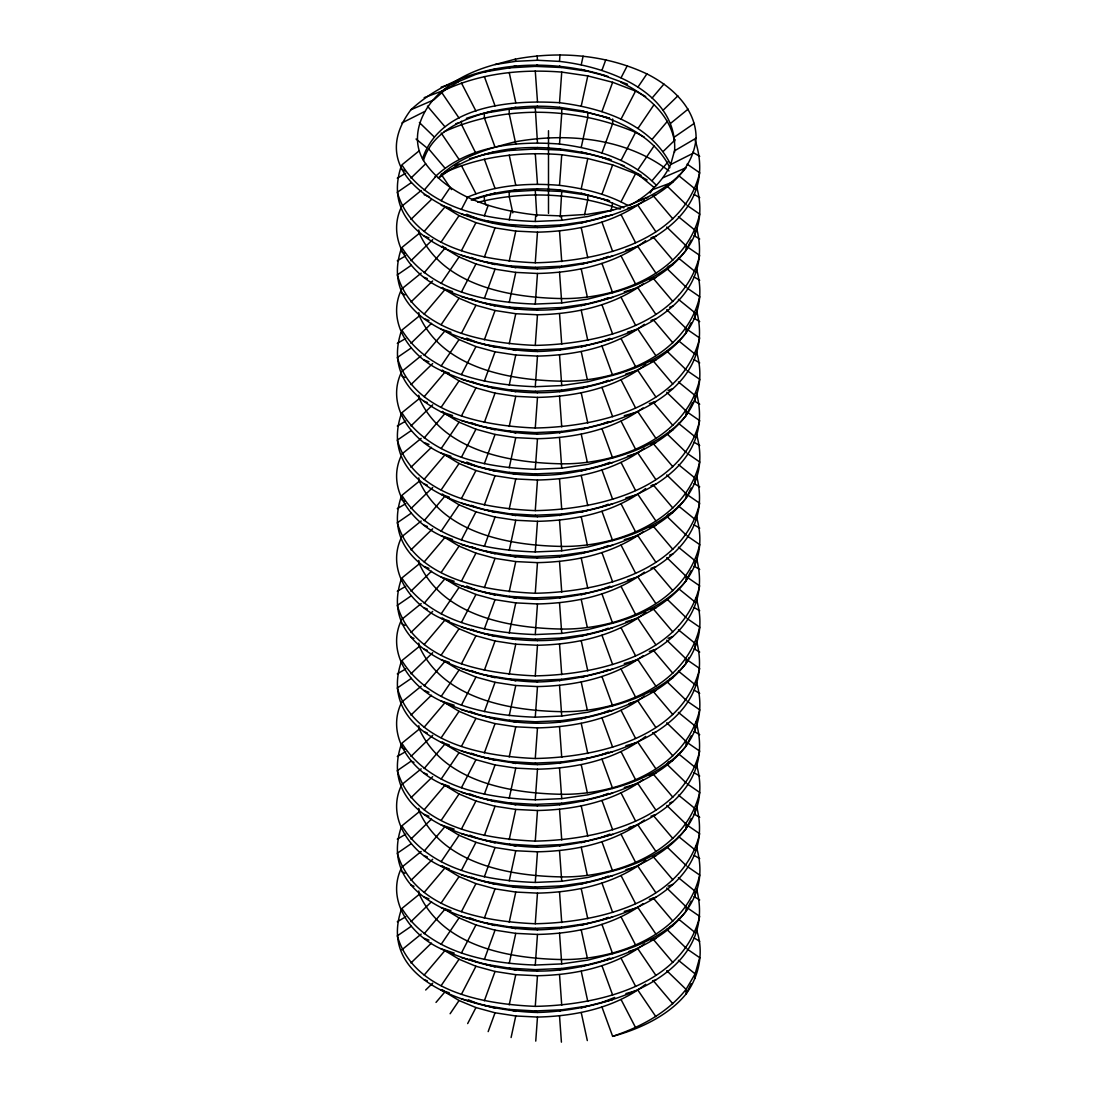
<?xml version="1.0" encoding="UTF-8"?>
<svg xmlns="http://www.w3.org/2000/svg" width="1097" height="1097" viewBox="0 0 1097 1097"><rect width="100%" height="100%" fill="white"/><g stroke="black" fill="none" stroke-linecap="round" stroke-linejoin="round"><path stroke-width="1.5" d="M419.342 150.7L401.886 164.879C429.352 209.198 486.972 219.798 535.267 221.457L535.747 214.902C495.337 210.295 450.894 198.159 425.677 163.782C407.316 138.249 422.359 105.888 444.888 88.83A126.484 73.033 0 0 1 495.049 64.531L515.288 59.169C559.264 50.805 606.161 54.685 646.887 73.91C671.625 86.306 696.156 108.397 696.101 138.167C692.18 180.415 648.204 202.287 612.647 214.724C581.341 224.364 548.569 229.986 515.768 226.503C459.917 222.526 358.596 179.401 410.936 109.741C462.811 62.008 542.946 55.563 608.067 76.475M411.293 182.65L397.292 192.29C413.843 248.608 484.778 260.633 535.267 262.773L537.475 232.153C574.883 231.357 614.018 223.322 644.378 200.353M418.78 229.986L419.342 233.318L401.886 247.497C429.352 291.816 486.972 302.415 535.267 304.075L537.475 273.468C575.404 272.659 615.17 264.404 645.667 240.668M411.293 265.282L397.292 274.908C413.843 331.239 484.778 343.251 535.267 345.39L537.475 314.77C574.389 314.016 612.853 306.145 643.089 283.958M418.78 312.604L419.342 315.936L401.886 330.115C429.352 374.434 486.972 385.033 535.267 386.706L537.475 356.086C574.883 355.291 614.018 347.255 644.378 324.287M674.504 152.36C678.933 92.463 607.957 66.794 559.525 61.405L559.991 54.85M411.293 347.9L397.292 357.526C413.843 413.857 484.778 425.869 535.267 428.008L537.475 397.402C575.404 396.593 615.17 388.338 645.667 364.602M629.5 205.386C646.942 196.377 662.218 182.445 670.678 164.536C650.219 123.714 601.965 107.876 559.525 102.72L561.733 72.1C521.377 68.905 479.512 73.225 442.735 91.037M418.78 395.222L419.342 398.568L401.886 412.733C429.352 457.051 486.972 467.665 535.267 469.324L537.475 438.704C574.389 437.95 612.853 430.065 643.089 407.892M656.527 185.503C631.543 159.188 594.588 148.383 559.525 144.036L561.733 113.416L561.733 108.822L559.525 107.314C528.041 104.023 496.283 108.342 466.348 118.366M411.293 430.518L397.292 440.158C413.843 496.475 484.778 508.501 535.267 510.626L537.475 480.02C574.883 479.224 614.018 471.189 644.378 448.22M628.087 205.605C607.121 193.812 583.22 188.341 559.525 185.338L561.733 154.732C520.801 151.427 478.374 156.076 441.172 174.327L451.525 189.603M418.78 477.853L419.342 481.185L401.886 495.364C429.352 539.683 486.972 550.283 535.267 551.942L537.475 521.322C575.404 520.513 615.17 512.272 645.667 488.535M560.224 216.891L561.733 191.454L559.525 189.932C530.317 187.121 500.63 189.987 472.725 199.188M411.293 513.135L397.292 522.775C413.843 579.093 484.778 591.118 535.267 593.258L537.475 562.638C574.389 561.87 612.853 553.999 643.089 531.826M418.78 560.471L419.342 563.803L401.886 577.982C429.352 622.301 486.972 632.9 535.267 634.56L537.475 603.953C574.883 603.158 614.018 595.123 644.378 572.14M411.293 595.767L397.292 605.393C413.843 661.724 484.778 673.736 535.267 675.875L537.475 645.255C575.404 644.446 615.17 636.191 645.667 612.469M418.78 643.089L419.342 646.421L401.886 660.6C429.352 704.918 486.972 715.518 535.267 717.191L537.475 686.571C574.389 685.803 612.853 677.932 643.089 655.759M411.293 678.385L397.292 688.011C413.843 744.342 484.778 756.354 535.267 758.493L537.475 727.887C574.883 727.092 614.018 719.056 644.378 696.074M418.78 725.707L419.342 729.052L401.886 743.218C429.352 787.536 486.972 798.15 535.267 799.809L537.475 769.189C575.404 768.38 615.17 760.125 645.667 736.402M411.293 761.003L397.292 770.643C413.843 826.96 484.778 838.986 535.267 841.111L537.475 810.505C574.389 809.737 612.853 801.866 643.089 779.693M418.78 808.338L419.342 811.67L401.886 825.849C429.352 870.168 486.972 880.768 535.267 882.427L537.475 851.807C574.883 851.025 614.018 842.976 644.378 820.008M411.293 843.62L397.292 853.26C413.843 909.578 484.778 921.603 535.267 923.743L537.475 893.123C575.404 892.314 615.17 884.059 645.667 860.336M418.78 890.956L419.342 894.288L401.886 908.467C429.352 952.786 486.972 963.385 535.267 965.045L537.475 934.438C574.389 933.67 612.853 925.799 643.089 903.626M411.293 926.252L397.292 935.878C413.843 992.209 484.778 1004.221 535.267 1006.36L537.475 975.74C574.883 974.945 614.018 966.91 644.378 943.941M535.747 1041.108L537.475 1017.056C575.404 1016.247 615.17 1007.992 645.667 984.256M509.214 219.949L511.092 211.337M509.214 261.264L515.768 231.097L537.475 232.153M509.214 302.58L515.768 272.399L537.475 273.468M509.214 343.882L515.768 313.715L537.475 314.77M509.214 385.198L515.768 355.017L537.475 356.086M581.232 64.764L583.11 56.153M509.214 426.5L515.768 396.332L537.475 397.402M581.232 106.08L587.786 75.912L612.647 82.275L635.561 91.065L645.694 96.55M509.214 467.816L515.768 437.648L537.475 438.704M581.232 147.396L587.786 117.214L587.786 112.621L581.232 110.674L559.525 107.314M509.214 509.131L515.768 478.95L537.475 480.02M581.232 188.698L587.786 158.53L612.647 164.893L635.561 173.683L647.148 179.949M509.214 550.433L515.768 520.266L537.475 521.322M584.55 214.765L587.786 199.832L587.786 195.252L581.232 193.291L559.525 189.932M509.214 591.749L515.768 561.582L537.475 562.638M509.214 633.065L515.768 602.884L537.475 603.953M509.214 674.367L515.768 644.2L537.475 645.255M509.214 715.683L515.768 685.502L537.475 686.571M509.214 756.985L515.768 726.817L537.475 727.887M509.214 798.301L515.768 768.133L537.475 769.189M509.214 839.616L515.768 809.435L537.475 810.505M509.214 880.918L515.768 850.751L537.475 851.807M509.214 922.234L515.768 892.067L537.475 893.123M509.214 963.55L515.768 933.369L537.475 934.438M509.214 1004.852L515.768 974.684L537.475 975.74M511.092 1037.543L515.768 1015.987L537.475 1017.056M535.267 262.773C597.193 261.58 682.608 242.245 699.708 172.778L687.106 164.111M401.379 207.114C385.678 240.133 411.279 274.579 441.172 287.921C477.908 304.993 519.059 313.221 559.525 309.039C621.231 301.853 719.248 265.68 696.485 186.339M535.267 345.39C597.193 344.211 682.608 324.863 699.708 255.395L687.106 246.729M401.379 289.745C385.678 322.765 411.279 357.197 441.172 370.553C477.908 387.625 519.059 395.839 559.525 391.656C621.231 384.471 719.248 348.311 696.485 268.957M535.267 428.008C597.193 426.829 682.608 407.494 699.708 338.027L687.106 329.347M401.379 372.363C385.678 405.383 411.279 439.828 441.172 453.171C477.908 470.243 519.059 478.457 559.525 474.274C621.231 467.089 719.248 430.929 696.485 351.575M535.267 510.626C597.193 509.447 682.608 490.112 699.708 420.645L687.106 411.978M400.871 456.53C386.144 489.248 411.965 522.583 441.172 535.789C477.908 552.861 519.059 561.074 559.525 556.906C621.231 549.72 719.248 513.547 696.485 434.193M535.267 593.258C597.193 592.065 682.608 572.73 699.708 503.262L687.106 494.596M401.379 537.599C385.678 570.618 411.279 605.064 441.172 618.406C477.908 635.478 519.059 643.706 559.525 639.524C621.231 632.338 719.248 596.178 696.485 516.824M535.267 675.875C597.193 674.696 682.608 655.348 699.708 585.88L687.106 577.214M401.379 620.23C385.678 653.25 411.279 687.696 441.172 701.038C477.908 718.11 519.059 726.324 559.525 722.141C621.752 715.079 720.743 677.809 696.033 597.824M535.267 758.493C597.193 757.314 682.608 737.979 699.708 668.512L687.106 659.846M401.379 702.848C385.678 735.868 411.279 770.313 441.172 783.656C477.908 800.728 519.059 808.942 559.525 804.759C621.231 797.574 719.248 761.414 696.485 682.06M535.267 841.111C597.193 839.932 682.608 820.597 699.708 751.13L687.106 742.463M401.379 785.466C385.678 818.485 411.279 852.931 441.172 866.273C477.908 883.346 519.059 891.559 559.525 887.391C621.231 880.205 719.248 844.032 696.485 764.678M535.267 923.743C597.193 922.55 682.608 903.215 699.708 833.747L687.106 825.081M401.379 868.084C385.678 901.103 411.279 935.549 441.172 948.891C477.908 965.963 519.059 974.191 559.525 970.009C621.752 962.947 720.743 925.676 696.033 845.691M535.267 1006.36C597.193 1005.181 682.608 985.833 699.708 916.365L687.106 907.699M601.951 1007.046L612.647 1036.35A151.784 87.637 0 0 0 686.064 993.964C699.475 975.836 704.164 951.318 696.485 929.927M695.114 140.169C724.5 230.274 605.859 267.805 537.475 268.875C482.227 267.737 375.489 241.971 401.379 165.812M696.485 227.641C719.605 315.634 604.378 349.916 537.475 351.493C482.227 350.354 375.489 324.589 401.379 248.429M696.485 310.273C719.605 398.252 604.378 432.533 537.475 434.11C482.68 432.835 377.203 408.002 400.871 332.597M696.485 392.891C719.605 480.884 604.378 515.151 537.475 516.742C482.227 515.59 375.489 489.824 401.379 413.679M696.485 475.508C719.605 563.501 604.378 597.783 537.475 599.36C482.227 598.222 375.489 572.456 401.379 496.297M696.485 558.126C719.605 646.119 604.378 680.401 537.475 681.977C482.227 680.839 375.489 655.074 401.379 578.914M696.485 640.758C719.605 728.737 604.378 763.018 537.475 764.595C482.227 763.457 375.489 737.691 401.379 661.532M696.033 721.757C721.305 810.45 604.831 845.814 537.475 847.227C482.227 846.075 375.489 820.323 401.379 744.164M696.485 805.993C719.605 893.986 604.378 928.268 537.475 929.845C482.227 928.706 375.489 902.941 401.379 826.781M696.485 888.611C719.605 976.604 604.378 1010.886 537.475 1012.462C482.227 1011.324 375.489 985.559 401.379 909.399M422.496 158.777C440.459 105.23 511.764 99.717 559.525 102.72M423.456 160.519C432.643 129.981 466.842 117.242 495.049 110.427M484.353 215.876L488.165 205.413M484.353 257.192L495.049 227.888L515.768 231.097M484.353 298.494L495.049 269.19L515.768 272.399M484.353 339.809L495.049 310.506L515.768 313.715M484.353 381.112L495.049 351.822L515.768 355.017M601.951 70.263L605.777 59.8M484.353 422.427L495.049 393.124L515.768 396.332M601.951 111.579L612.647 82.275M484.353 463.743L495.049 434.439L515.768 437.648M601.951 152.894L612.647 123.591L612.647 118.997M484.353 505.045L495.049 475.741L515.768 478.95M601.951 194.196L612.647 164.893M484.353 546.361L495.049 517.057L515.768 520.266M610.933 210.926L612.647 203.151M484.353 587.677L495.049 558.373L515.768 561.582M484.353 628.979L495.049 599.675L515.768 602.884M484.353 670.294L495.049 640.991L515.768 644.2M484.353 711.61L495.049 682.307L515.768 685.502M484.353 752.912L495.049 723.609L515.768 726.817M484.353 794.228L495.049 764.924L515.768 768.133M484.353 835.53L495.049 806.24L515.768 809.435M484.353 876.846L495.049 847.542L515.768 850.751M484.353 918.162L495.049 888.858L515.768 892.067M484.353 959.464L495.049 930.16L515.768 933.369M484.353 1000.779L495.049 971.476L515.768 974.684M488.165 1031.619L495.049 1012.792L515.768 1015.987M535.267 304.075L561.733 302.937L587.786 299.124L612.647 292.762A151.784 87.637 0 0 0 686.064 250.377L691.179 240.133M535.267 386.706L561.733 385.554L587.786 381.756L612.647 375.38A151.784 87.637 0 0 0 686.064 332.994L691.179 322.751M535.267 469.324L561.733 468.172L587.786 464.374L612.647 457.998A151.784 87.637 0 0 0 686.064 415.612L692.632 402.448M535.267 551.942L561.733 550.79L587.786 546.992L612.647 540.629A151.784 87.637 0 0 0 686.064 498.23L691.179 488M535.267 634.56L561.733 633.422L587.786 629.623L612.647 623.247A151.784 87.637 0 0 0 686.064 580.862L691.179 570.618M535.267 717.191L561.733 716.039L587.786 712.241L612.647 705.865A151.784 87.637 0 0 0 686.064 663.479L688.985 657.624M535.267 799.809L561.733 798.657L587.786 794.859L612.647 788.482A151.784 87.637 0 0 0 686.064 746.097L691.179 735.868M535.267 882.427L561.733 881.275L587.786 877.477L612.647 871.114A151.784 87.637 0 0 0 686.064 828.729L691.179 818.485M535.267 965.045L561.733 963.906L587.786 960.108L612.647 953.732A151.784 87.637 0 0 0 686.064 911.346L691.179 901.103M691.179 983.735L686.064 993.964L686.064 989.371L695.114 973.875L699.708 957.681L687.106 949.015M461.439 209.39L467.665 197.378M461.439 250.692L475.947 222.664L495.049 227.888M461.439 292.008L475.947 263.979L495.049 269.19M461.439 333.323L475.947 305.295L495.049 310.506M461.439 374.625L475.947 346.597L495.049 351.822M621.053 77.777L627.265 65.765M461.439 415.941L475.947 387.913L495.049 393.124M621.053 119.093L635.561 91.065M461.439 457.243L475.947 429.215L495.049 434.439M621.053 160.409L635.561 132.38L644.241 137.07M461.439 498.559L475.947 470.531L495.049 475.741M621.053 201.711L635.561 173.683M461.439 539.875L475.947 511.846L495.049 517.057M461.439 581.177L475.947 553.149L495.049 558.373M461.439 622.493L475.947 594.464L495.049 599.675M461.439 663.808L475.947 635.78L495.049 640.991M461.439 705.11L475.947 677.082L495.049 682.307M461.439 746.426L475.947 718.398L495.049 723.609M461.439 787.728L475.947 759.7L495.049 764.924M461.439 829.044L475.947 801.016L495.049 806.24M461.439 870.36L475.947 842.331L495.049 847.542M461.439 911.662L475.947 883.634L495.049 888.858M461.439 952.978L475.947 924.949L495.049 930.16M461.439 994.293L475.947 966.265L495.049 971.476M467.665 1023.583L475.947 1007.567L495.049 1012.792M441.172 200.71L450.113 187.518M441.172 242.026L459.053 215.629L475.947 222.664M441.172 283.341L459.053 256.945L475.947 263.979M441.172 324.643L459.053 298.247L475.947 305.295M441.172 365.959L459.053 339.563L475.947 346.597M637.947 87.116L646.887 73.91M441.172 407.261L459.053 380.878L475.947 387.913M637.947 128.418L653.949 104.805M441.172 448.577L459.053 422.18L475.947 429.215M637.947 169.733L654.045 145.983M441.172 489.893L459.053 463.496L475.947 470.531M650.178 192.99L653.949 187.422M441.172 531.195L459.053 504.812L475.947 511.846M441.172 572.511L459.053 546.114L475.947 553.149M441.172 613.826L459.053 587.43L475.947 594.464M441.172 655.128L459.053 628.746L475.947 635.78M441.172 696.444L459.053 670.048L475.947 677.082M441.172 737.76L459.053 711.363L475.947 718.398M441.172 779.062L459.053 752.665L475.947 759.7M441.172 820.378L459.053 793.981L475.947 801.016M441.172 861.68L459.053 835.297L475.947 842.331M441.172 902.996L459.053 876.599L475.947 883.634M441.172 944.311L459.053 917.915L475.947 924.949M441.172 985.613L459.053 959.231L475.947 966.265M450.113 1013.738L459.053 1000.533L475.947 1007.567M424.169 190.165L436.003 176.192M424.169 231.467L444.888 207.031L459.053 215.629M424.169 272.783L444.888 248.333L459.053 256.945M424.169 314.099L444.888 289.649L459.053 298.247M424.169 355.401L444.888 330.965L459.053 339.563M652.112 98.017L663.959 84.044M424.169 396.716L444.888 372.267L459.053 380.878M652.112 139.319L667.387 121.314M424.169 438.018L444.888 413.583L459.053 422.18M652.112 180.635L667.895 162.013M424.169 479.334L444.888 454.898L459.053 463.496M424.169 520.65L444.888 496.201L459.053 504.812M424.169 561.952L444.888 537.516L459.053 546.114M424.169 603.268L444.888 578.818L459.053 587.43M424.169 644.583L444.888 620.134L459.053 628.746M424.169 685.886L444.888 661.45L459.053 670.048M424.169 727.201L444.888 702.752L459.053 711.363M424.169 768.503L444.888 744.068L459.053 752.665M424.169 809.819L444.888 785.383L459.053 793.981M424.169 851.135L444.888 826.685L459.053 835.297M424.169 892.437L444.888 868.001L459.053 876.599M424.169 933.753L444.888 909.303L459.053 917.915M424.169 975.068L444.888 950.619L459.053 959.231M436.003 1002.411L444.888 991.935L459.053 1000.533M419.342 233.318C443.174 285.823 509.515 297.575 561.417 298.562C616.871 299.371 685.694 273.468 699.708 214.093L687.106 205.427M419.342 315.936C443.174 368.441 509.515 380.206 561.417 381.18C616.871 381.989 685.694 356.086 699.708 296.711L687.106 288.045M419.342 398.568C443.174 451.059 509.515 462.824 561.417 463.798C616.871 464.621 685.694 438.704 699.708 379.329L687.106 370.663M419.342 481.185C443.174 533.677 509.515 545.442 561.417 546.416C616.871 547.238 685.694 521.322 699.708 461.96L687.106 453.28M419.342 563.803C443.174 616.308 509.515 628.06 561.417 629.047C616.871 629.856 685.694 603.953 699.708 544.578L687.106 535.912M419.342 646.421C443.174 698.926 509.515 710.691 561.417 711.665C616.871 712.474 685.694 686.571 699.708 627.196L687.106 618.53M419.342 729.052C443.174 781.544 509.515 793.309 561.417 794.283C616.871 795.106 685.694 769.189 699.708 709.814L687.106 701.148M419.342 811.67C443.174 864.162 509.515 875.927 561.417 876.901C616.871 877.723 685.694 851.807 699.708 792.445L687.106 783.765M419.342 894.288C443.174 946.793 509.515 958.545 561.417 959.532C616.871 960.341 685.694 934.438 699.708 875.063L687.106 866.397M612.647 1036.35C640.47 1027.08 667.607 1012.778 686.064 989.371L666.757 970.653M438.279 178.071C458.34 156.734 487.795 148.726 515.288 141.787C567.3 132.422 626.058 137.92 669.019 170.967M410.936 178.084L425.677 163.782M410.936 219.386L431.45 199.489M410.936 260.702L432.698 239.599M410.936 302.018L432.657 280.942M410.936 343.32L431.519 323.354M663.137 110.18L677.877 95.892M410.936 384.636L432.657 363.56M663.137 151.496L675.203 139.785M410.936 425.938L432.698 404.834M410.936 467.253L431.45 447.357M410.936 508.569L432.698 487.466M410.936 549.871L432.657 528.809M410.936 591.187L431.519 571.222M410.936 632.503L432.657 611.427M410.936 673.805L432.698 652.701M410.936 715.121L431.45 695.224M410.936 756.423L432.698 735.319M410.936 797.738L432.657 776.676M410.936 839.054L431.519 819.075M410.936 880.356L432.657 859.294M410.936 921.672L431.519 901.707M410.936 962.988L431.45 943.091M425.677 990.001L432.698 983.186M435.084 176.782C467.72 145.709 516.536 140.718 559.525 144.036M438.759 178.084C486.478 139.388 555.329 142.445 611.125 159.901L581.232 151.976M401.886 206.181L421.179 190.521M401.886 288.799L421.179 273.139M670.678 123.289L688.134 109.11M401.886 371.43L421.179 355.757M401.886 454.048L421.179 438.375M401.886 536.666L421.179 521.006M401.886 619.284L421.179 603.624M401.886 701.915L421.179 686.242M401.886 784.533L421.179 768.86M401.886 867.151L421.179 851.491M401.886 949.769L421.179 934.109M484.353 71.949L509.214 67.877L535.267 66.368L537.475 64.846M537.475 106.162L535.267 107.684L509.214 109.179L484.353 113.265L484.353 117.845L495.049 147.149M469.502 158.777L484.353 154.567L509.214 150.495L535.267 148.986L537.475 147.478M537.475 188.78L535.267 190.302L509.214 191.81L484.353 195.883L484.353 200.477L486.04 205.098M674.504 136.974L694.305 123.358M559.525 226.421L561.733 224.899L587.786 221.1L612.647 214.724M559.525 267.723L561.733 266.214L587.786 262.416L612.647 256.04M559.525 309.039L561.733 307.517L587.786 303.718L612.647 297.356M559.525 350.354L561.733 348.832L587.786 345.034L612.647 338.658M559.525 391.656L561.733 390.148L587.786 386.336L612.647 379.973M559.525 432.972L561.733 431.45L587.786 427.652L612.647 421.275M559.525 474.274L561.733 472.766L587.786 468.968L612.647 462.591M559.525 515.59L561.733 514.082L587.786 510.27L612.647 503.907M559.525 556.906L561.733 555.384L587.786 551.585L612.647 545.209M559.525 598.208L561.733 596.699L587.786 592.901L612.647 586.525M559.525 639.524L561.733 638.001L587.786 634.203L612.647 627.841M559.525 680.839L561.733 679.317L587.786 675.519L612.647 669.143M559.525 722.141L561.733 720.633L587.786 716.835L612.647 710.458M559.525 763.457L561.733 761.935L587.786 758.137L612.647 751.76M559.525 804.759L561.733 803.251L587.786 799.452L612.647 793.076M559.525 846.075L561.733 844.567L587.786 840.755L612.647 834.392M559.525 887.391L561.733 885.869L587.786 882.07L612.647 875.694M559.525 928.693L561.733 927.184L587.786 923.386L612.647 917.01M559.525 970.009L561.733 968.486L587.786 964.688L612.647 958.325M559.525 1011.324L561.733 1009.802L587.786 1006.004L612.647 999.628M495.049 69.125L475.947 74.335L459.053 81.37L444.888 89.981L433.863 99.854L410.936 109.741M397.292 178.167L405.698 173.23M397.292 260.784L405.698 255.848M696.101 138.167L674.504 150.851L670.678 164.536L693.373 153.127M397.292 343.402L405.698 338.466M397.292 426.02L405.698 421.097M397.292 508.651L405.698 503.715M397.292 591.269L405.698 586.333M397.292 673.887L405.698 668.951M397.292 756.505L405.698 751.582M397.292 839.136L405.698 834.2M397.292 921.754L405.698 916.818M401.886 122.96L424.58 111.551M663.137 177.645L686.064 167.745A151.784 87.637 0 0 1 612.647 210.144L587.786 216.507L561.733 220.305L535.267 221.457M444.285 131.681C504.126 104.476 575.541 106.93 635.561 132.38M466.732 197.515C495.789 184.968 528.288 182.746 559.525 185.338M471.34 200.189L495.049 193.058M601.951 217.563L606.723 215.684M601.951 258.865L608.314 256.369M601.951 300.18L608.314 297.671M601.951 341.482L609.918 338.356M601.951 382.798L608.314 380.289M601.951 424.114L608.314 421.605M601.951 465.416L609.918 462.29M601.951 506.732L608.314 504.222M601.951 548.047L608.314 545.538M601.951 589.35L609.918 586.223M601.951 630.665L608.314 628.156M601.951 671.967L608.314 669.472M601.951 713.283L609.918 710.157M601.951 754.599L608.314 752.089M601.951 795.901L608.314 793.405M601.951 837.217L609.918 834.09M601.951 878.532L608.314 876.023M601.951 919.834L608.314 917.339M601.951 961.15L609.918 958.024M601.951 1002.466L614.69 997.447M424.169 97.66L444.888 89.981L444.888 88.83M652.112 189.822L672.831 182.129M668.046 266.53L672.831 264.747M669.65 307.242L672.831 306.063M668.046 390.45L672.831 388.681M669.65 431.176L672.831 429.997M668.046 514.383L672.831 512.614M669.65 555.109L672.831 553.93M668.046 638.317L672.831 636.548M669.65 679.043L672.831 677.85M668.046 762.25L672.831 760.482M669.65 802.977L672.831 801.784M668.046 886.184L672.831 884.415M669.65 926.896L672.831 925.717M441.172 87.116L459.053 81.37M455.803 123.728L459.053 122.686M454.185 165.565L459.053 164.001M637.947 200.71L647.696 197.583M652.578 196.02L655.828 194.978M650.946 237.857L655.828 236.294M649.328 279.68L655.828 277.596M650.946 320.475L655.828 318.912M650.946 361.791L655.828 360.214M649.328 403.614L655.828 401.529M650.946 444.408L655.828 442.845M650.946 485.71L655.828 484.147M649.328 527.547L655.828 525.463M650.946 568.342L655.828 566.779M650.946 609.644L655.828 608.081M649.328 651.481L655.828 649.397M650.946 692.276L655.828 690.699M652.578 733.057L655.828 732.014M649.328 775.414L655.828 773.33M650.946 816.195L655.828 814.632M652.578 856.99L655.828 855.948M649.328 899.348L655.828 897.264M650.946 940.129L655.828 938.566M652.578 980.924L655.828 979.882M509.214 67.877L515.768 65.916M515.768 107.232L509.214 109.179L509.214 113.773L515.768 143.954M509.214 150.495L515.768 148.534M515.768 189.85L509.214 191.81L509.214 196.39L512.793 212.873M581.232 223.061L587.786 221.1M581.232 264.363L587.786 262.416M581.232 305.679L587.786 303.718M581.232 346.995L587.786 345.034M581.232 388.297L587.786 386.336M581.232 429.613L587.786 427.652M581.232 470.928L587.786 468.968M581.232 512.23L587.786 510.27M581.232 553.546L587.786 551.585M581.232 594.848L587.786 592.901M581.232 636.164L587.786 634.203M581.232 677.48L587.786 675.519M581.232 718.782L587.786 716.835M581.232 760.098L587.786 758.137M581.232 801.413L587.786 799.452M581.232 842.715L587.786 840.755M581.232 884.031L587.786 882.07M581.232 925.333L587.786 923.386M581.232 966.649L587.786 964.688M581.232 1007.965L587.786 1006.004M477.812 202.328C524.489 190.617 574.951 192.921 620.285 209.143M627.498 208.224L635.561 205.948M625.893 249.993L635.561 247.25M624.275 291.761L635.561 288.566M627.498 332.158L635.561 329.882M625.893 373.926L635.561 371.184M624.275 415.681L635.561 412.499M627.498 456.091L635.561 453.801M625.893 497.846L635.561 495.117M624.275 539.614L635.561 536.433M627.498 580.011L635.561 577.735M625.893 621.78L635.561 619.051M624.275 663.548L635.561 660.367M629.116 703.492L635.561 701.669M625.893 745.713L635.561 742.984M624.275 787.481L635.561 784.286M629.116 827.426L635.561 825.602M625.893 869.647L635.561 866.918M624.275 911.415L635.561 908.22M629.116 951.36L635.561 949.536M625.893 993.58L635.561 990.852M484.353 154.567L495.049 151.743M612.647 210.144L587.32 214.354L561.417 215.931L535.747 214.902M495.049 64.531L515.768 61.322L537.475 60.266L559.525 61.405M484.353 220.47L509.214 224.542L535.267 226.051L561.733 224.899M484.353 261.772L509.214 265.858L535.267 267.353L561.733 266.214M484.353 303.087L509.214 307.16L535.267 308.668L561.733 307.517M484.353 344.403L509.214 348.476L535.267 349.984L561.733 348.832M484.353 385.705L509.214 389.792L535.267 391.286L561.733 390.148M484.353 427.021L509.214 431.094L535.267 432.602L561.733 431.45M484.353 468.323L509.214 472.409L535.267 473.918L561.733 472.766M484.353 509.639L509.214 513.711L535.267 515.22L561.733 514.082M484.353 550.955L509.214 555.027L535.267 556.536L561.733 555.384M484.353 592.257L509.214 596.343L535.267 597.838L561.733 596.699M484.353 633.572L509.214 637.645L535.267 639.153L561.733 638.001M484.353 674.888L509.214 678.961L535.267 680.469L561.733 679.317M484.353 716.19L509.214 720.276L535.267 721.771L561.733 720.633M484.353 757.506L509.214 761.579L535.267 763.087L561.733 761.935M484.353 798.822L509.214 802.894L535.267 804.403L561.733 803.251M484.353 840.124L509.214 844.196L535.267 845.705L561.733 844.567M484.353 881.439L509.214 885.512L535.267 887.02L561.733 885.869M484.353 922.742L509.214 926.828L535.267 928.323L561.733 927.184M484.353 964.057L509.214 968.13L535.267 969.638L561.733 968.486M484.353 1005.373L509.214 1009.446L535.267 1010.954L561.733 1009.802M535.267 66.368L561.733 67.52L587.786 71.319L606.01 75.995M535.267 148.986L561.733 150.138L587.786 153.937M561.733 72.1L587.786 75.912M561.733 154.732L587.786 158.53M609.329 118.147L587.786 112.621L561.733 108.822L535.267 107.684L537.475 142.884M609.329 200.765L587.786 195.252L561.733 191.454L535.267 190.302L536.803 216.205M581.232 110.674L609.589 118.188M581.232 193.291L609.589 200.806M461.439 213.97L495.049 223.294M461.439 255.286L495.049 264.61M461.439 296.601L495.049 305.912M461.439 337.903L495.049 347.228M461.439 379.219L495.049 388.53M461.439 420.535L495.049 429.846M461.439 461.837L495.049 471.162M461.439 503.153L495.049 512.464M461.439 544.455L495.049 553.779M461.439 585.771L495.049 595.095M461.439 627.086L495.049 636.397M461.439 668.388L495.049 677.713M461.439 709.704L495.049 719.029M461.439 751.02L495.049 760.331M461.439 792.322L495.049 801.646M461.439 833.638L495.049 842.949M461.439 874.94L495.049 884.264M461.439 916.256L495.049 925.58M461.439 957.571L495.049 966.882M461.439 998.873L495.049 1008.198M601.951 74.857L627.498 84.195M601.951 157.474L624.275 165.908M581.232 69.358L587.786 71.319M509.214 224.542L515.768 226.503M509.214 265.858L515.768 267.805M509.214 307.16L515.768 309.121M509.214 348.476L515.768 350.437M509.214 389.792L515.768 391.739M509.214 431.094L515.768 433.054M509.214 472.409L515.768 474.37M509.214 513.711L515.768 515.672M509.214 555.027L515.768 556.988M509.214 596.343L515.768 598.29M509.214 637.645L515.768 639.606M509.214 678.961L515.768 680.922M509.214 720.276L515.768 722.224M509.214 761.579L515.768 763.539M509.214 802.894L515.768 804.855M509.214 844.196L515.768 846.157M509.214 885.512L515.768 887.473M509.214 926.828L515.768 928.775M509.214 968.13L515.768 970.091M509.214 1009.446L515.768 1011.407M621.053 164.989L641.197 175.369M441.172 205.304L450.936 208.43M441.172 246.619L446.054 248.183M441.172 287.921L452.554 291.583M441.172 329.237L450.936 332.364M441.172 370.553L449.304 373.158M441.172 411.855L452.554 415.502M441.172 453.171L450.936 456.297M441.172 494.473L449.304 497.092M441.172 535.789L452.554 539.436M441.172 577.104L454.185 581.273M441.172 618.406L449.304 621.025M441.172 659.722L449.304 662.327M441.172 701.038L454.185 705.206M441.172 742.34L449.304 744.945M441.172 783.656L449.304 786.261M441.172 824.958L454.185 829.14M441.172 866.273L449.304 868.879M441.172 907.589L450.936 910.716M441.172 948.891L454.185 953.074M441.172 990.207L449.304 992.812M424.169 194.745L428.954 196.528M424.169 236.061L428.954 237.83M424.169 277.376L427.35 278.556M424.169 318.679L428.954 320.461M424.169 359.994L428.954 361.763M424.169 401.31L427.35 402.489M424.169 442.612L428.954 444.395M424.169 483.928L427.35 485.107M424.169 525.23L427.35 526.423M424.169 566.546L428.954 568.315M424.169 607.861L427.35 609.041M424.169 649.163L427.35 650.356M424.169 690.479L428.954 692.248M424.169 731.795L427.35 732.974M424.169 773.097L427.35 774.276M424.169 814.413L428.954 816.182M424.169 855.715L427.35 856.908M424.169 897.031L428.954 898.8M424.169 938.346L428.954 940.115M424.169 979.648L427.35 980.841M601.951 116.172C629.034 125.565 656.884 140.896 669.842 167.731M601.951 198.79L623.864 207.854M466.732 214.244L475.947 218.084M471.34 257.466L475.947 259.386M471.34 298.782L475.947 300.701M466.732 338.178L475.947 342.003M471.34 381.399L475.947 383.319M471.34 422.715L475.947 424.635M466.732 462.098L475.947 465.937M471.34 505.333L475.947 507.253M471.34 546.649L475.947 548.569M466.732 586.031L475.947 589.871M471.34 629.267L475.947 631.186M471.34 670.582L475.947 672.488M469.804 711.254L475.947 713.804M471.34 753.2L475.947 755.12M469.804 793.871L475.947 796.422M469.804 835.174L475.947 837.738M471.34 877.134L475.947 879.054M469.804 917.805L475.947 920.356M469.804 959.107L475.947 961.671M468.268 999.778L475.947 1002.973M410.936 637.083L413.994 638.399M410.936 761.016L413.994 762.333M410.936 884.95L413.994 886.266M401.886 169.459L404.944 170.995M401.886 252.091L404.944 253.626M401.886 293.393L404.944 294.928M401.886 376.01L404.944 377.546M401.886 499.944L404.944 501.48M401.886 623.878L404.944 625.413M401.886 747.811L404.944 749.347M401.886 871.745L404.944 873.281M621.053 82.371C645.447 94.068 669.691 113.416 674.504 141.568M692.701 152.25L699.708 156.364M694.113 194.375L699.708 197.666M694.113 235.69L699.708 238.981M694.113 277.006L699.708 280.284M694.113 318.308L699.708 321.599M694.113 359.624L699.708 362.915M694.113 400.94L699.708 404.217M694.113 442.242L699.708 445.533M694.113 483.558L699.708 486.849M694.113 524.86L699.708 528.151M694.113 566.175L699.708 569.466M694.113 607.491L699.708 610.768M694.113 648.793L699.708 652.084M694.113 690.109L699.708 693.4M694.113 731.425L699.708 734.702M694.113 772.727L699.708 776.018M694.113 814.043L699.708 817.334M694.113 855.345L699.708 858.636M694.113 896.66L699.708 899.951M694.113 937.976L699.708 941.253M559.525 65.998L561.733 67.52M559.525 148.616L561.733 150.138M535.267 226.051L537.475 227.559M535.267 267.353L537.475 268.875M535.267 308.668L537.475 310.19M535.267 349.984L537.475 351.493M535.267 391.286L537.475 392.808M535.267 432.602L537.475 434.11M535.267 473.918L537.475 475.426M535.267 515.22L537.475 516.742M535.267 556.536L537.475 558.044M535.267 597.838L537.475 599.36M535.267 639.153L537.475 640.675M535.267 680.469L537.475 681.977M535.267 721.771L537.475 723.293M535.267 763.087L537.475 764.595M535.267 804.403L537.475 805.911M535.267 845.705L537.475 847.227M535.267 887.02L537.475 888.529M535.267 928.323L537.475 929.845M535.267 969.638L537.475 971.16M535.267 1010.954L537.475 1012.462M637.947 174.327L654.319 187.656M678.399 175.397L695.114 188.972M678.399 216.699L695.114 230.288L695.114 234.868M678.399 258.014L695.114 271.59M678.399 299.33L695.114 312.906L695.114 317.499M678.399 340.632L695.114 354.208M416.037 139.031L426.322 147.396M678.399 381.948L695.114 395.523L695.114 400.117M678.399 423.25L695.114 436.839M678.399 464.566L695.114 478.141L695.114 482.735M678.399 505.882L695.114 519.457M678.399 547.184L695.114 560.773L695.114 565.353M678.399 588.499L695.114 602.075M678.399 629.815L695.114 643.39L695.114 647.984M678.399 671.117L695.114 684.693M678.399 712.433L695.114 726.008L695.114 730.602M678.399 753.735L695.114 767.324M678.399 795.051L695.114 808.626L695.114 813.22M678.399 836.367L695.114 849.942M678.399 877.669L695.114 891.258L695.114 895.838M678.399 918.984L695.114 932.56M678.399 960.3L695.114 973.875L695.114 978.469M442.434 246.139L444.888 248.333M442.434 287.455L444.888 289.649M442.434 370.073L444.888 372.267M442.434 411.389L444.888 413.583M442.434 494.007L444.888 496.201M442.434 617.94L444.888 620.134M442.434 741.874L444.888 744.068M442.434 865.807L444.888 868.001M442.434 989.741L444.888 991.935M666.757 185.75L686.064 204.467M666.757 227.052L686.064 245.783L686.064 250.377M666.757 268.367L686.064 287.099M666.757 309.683L686.064 328.401L686.064 332.994M666.757 350.985L686.064 369.716M419.383 122.535L433.863 136.577M666.757 392.301L686.064 411.032L686.064 415.612M666.757 433.603L686.064 452.334M666.757 474.919L686.064 493.65L686.064 498.23M666.757 516.234L686.064 534.952M666.757 557.537L686.064 576.268L686.064 580.862M666.757 598.852L686.064 617.584M666.757 640.168L686.064 658.886L686.064 663.479M666.757 681.47L686.064 700.201M666.757 722.786L686.064 741.517L686.064 746.097M666.757 764.102L686.064 782.819M666.757 805.404L686.064 824.135L686.064 828.729M666.757 846.719L686.064 865.437M666.757 888.022L686.064 906.753L686.064 911.346M666.757 929.337L686.064 948.069M653.209 195.691L672.831 218.852M653.209 237.007L672.831 260.154M653.209 278.309L672.831 301.469M653.209 319.625L672.831 342.785M653.209 360.94L672.831 384.087M427.432 106.121L444.888 126.704M653.209 402.242L672.831 425.403M428.529 148.712L444.888 168.006M653.209 443.558L672.831 466.719M653.209 484.86L672.831 508.021M653.209 526.176L672.831 549.336M653.209 567.492L672.831 590.639M653.209 608.794L672.831 631.954M653.209 650.11L672.831 673.27M653.209 691.425L672.831 714.572M653.209 732.727L672.831 755.888M653.209 774.043L672.831 797.204M653.209 815.359L672.831 838.506M653.209 856.661L672.831 879.821M653.209 897.977L672.831 921.123M653.209 939.279L672.831 962.439M653.209 980.595L672.831 1003.755M637.947 205.304L655.828 231.7M637.947 246.619L655.828 273.002M637.947 287.921L655.828 314.318M637.947 329.237L655.828 355.634M637.947 370.553L655.828 396.936M441.172 91.695L459.053 118.092M637.947 411.855L655.828 438.252M441.172 133.011L459.053 159.408M637.947 453.171L655.828 479.567M637.947 494.473L655.828 520.869M637.947 535.789L655.828 562.185M637.947 577.104L655.828 603.487M637.947 618.406L655.828 644.803M637.947 659.722L655.828 686.119M637.947 701.038L655.828 727.421M637.947 742.34L655.828 768.736M637.947 783.656L655.828 810.052M637.947 824.971L655.828 851.354M637.947 866.273L655.828 892.67M637.947 907.589L655.828 933.972M637.947 948.891L655.828 975.288M637.947 990.207L655.828 1016.604M621.053 214.628L635.561 242.67M621.053 255.944L635.561 283.972M621.053 297.26L635.561 325.288M621.053 338.562L635.561 366.59M621.053 379.877L635.561 407.906M461.439 83.029L475.947 111.058M621.053 421.193L635.561 449.222M621.053 462.495L635.561 490.524M461.439 165.647L475.947 193.675M621.053 503.811L635.561 531.839M621.053 545.113L635.561 573.155M621.053 586.429L635.561 614.457M621.053 627.745L635.561 655.773M621.053 669.047L635.561 697.075M621.053 710.362L635.561 738.391M621.053 751.678L635.561 779.706M621.053 792.98L635.561 821.009M621.053 834.296L635.561 862.324M621.053 875.612L635.561 903.64M621.053 916.914L635.561 944.942M621.053 958.23L635.561 986.258M621.053 999.532L635.561 1027.56M601.951 222.143L612.647 251.446M601.951 263.458L612.647 292.762M601.951 304.774L612.647 334.064M601.951 346.076L612.647 375.38M601.951 387.392L612.647 416.695M484.353 76.543L495.049 105.847M601.951 428.694L612.647 457.998M601.951 470.01L612.647 499.313M484.353 159.161L495.049 188.465M601.951 511.325L612.647 540.629M601.951 552.627L612.647 581.931M601.951 593.943L612.647 623.247M601.951 635.259L612.647 664.549M601.951 676.561L612.647 705.865M601.951 717.877L612.647 747.18M601.951 759.179L612.647 788.482M601.951 800.495L612.647 829.798M601.951 841.81L612.647 871.114M601.951 883.112L612.647 912.416M601.951 924.428L612.647 953.732M601.951 965.744L612.647 995.048M581.232 227.641L587.786 257.822M581.232 268.957L587.32 296.972M581.232 310.273L587.786 340.44M581.232 351.575L587.32 379.603M515.288 59.169L515.768 61.322M581.232 392.891L587.786 423.058M509.214 72.457L515.768 102.638M581.232 434.206L587.32 462.221M581.232 475.508L587.786 505.69M509.214 155.088L515.768 185.256M581.232 516.824L587.32 544.839M581.232 558.14L587.786 588.307M581.232 599.442L587.32 627.457M581.232 640.758L587.786 670.925M581.232 682.06L587.32 710.088M581.232 723.376L587.786 753.543M581.232 764.691L587.32 792.706M581.232 805.993L587.786 836.175M581.232 847.309L587.32 875.324M581.232 888.625L587.786 918.792M581.232 929.927L587.32 957.942M581.232 971.243L587.786 1001.41M581.232 1012.545L587.32 1040.573M561.417 215.931L561.733 220.305M559.525 231.001L561.733 261.621M559.525 272.317L561.733 302.937M559.525 313.632L561.733 344.239M559.525 354.934L561.733 385.554M537.16 55.892L537.475 60.266M559.525 396.25L561.733 426.87M535.267 70.962L537.475 101.568M559.525 437.566L561.733 468.172M559.525 478.868L561.733 509.488M535.267 153.58L537.475 184.2M559.525 520.184L561.733 550.79M559.525 561.486L561.733 592.106M559.525 602.802L561.733 633.422M559.525 644.117L561.733 674.724M559.525 685.419L561.733 716.039M559.525 726.735L561.733 757.355M559.525 768.051L561.733 798.657M559.525 809.353L561.733 839.973M559.525 850.669L561.733 881.275M559.525 891.971L561.733 922.591M559.525 933.286L561.733 963.906M559.525 974.602L561.733 1005.209M559.525 1015.904L561.417 1042.15M548.5 130.721L548.5 213.339M475.947 153.511L461.439 124.345L461.439 121.287M444.888 171.447L444.888 172.599M401.886 496.283L401.886 499.341M401.886 744.15L401.886 747.208"/></g></svg>
